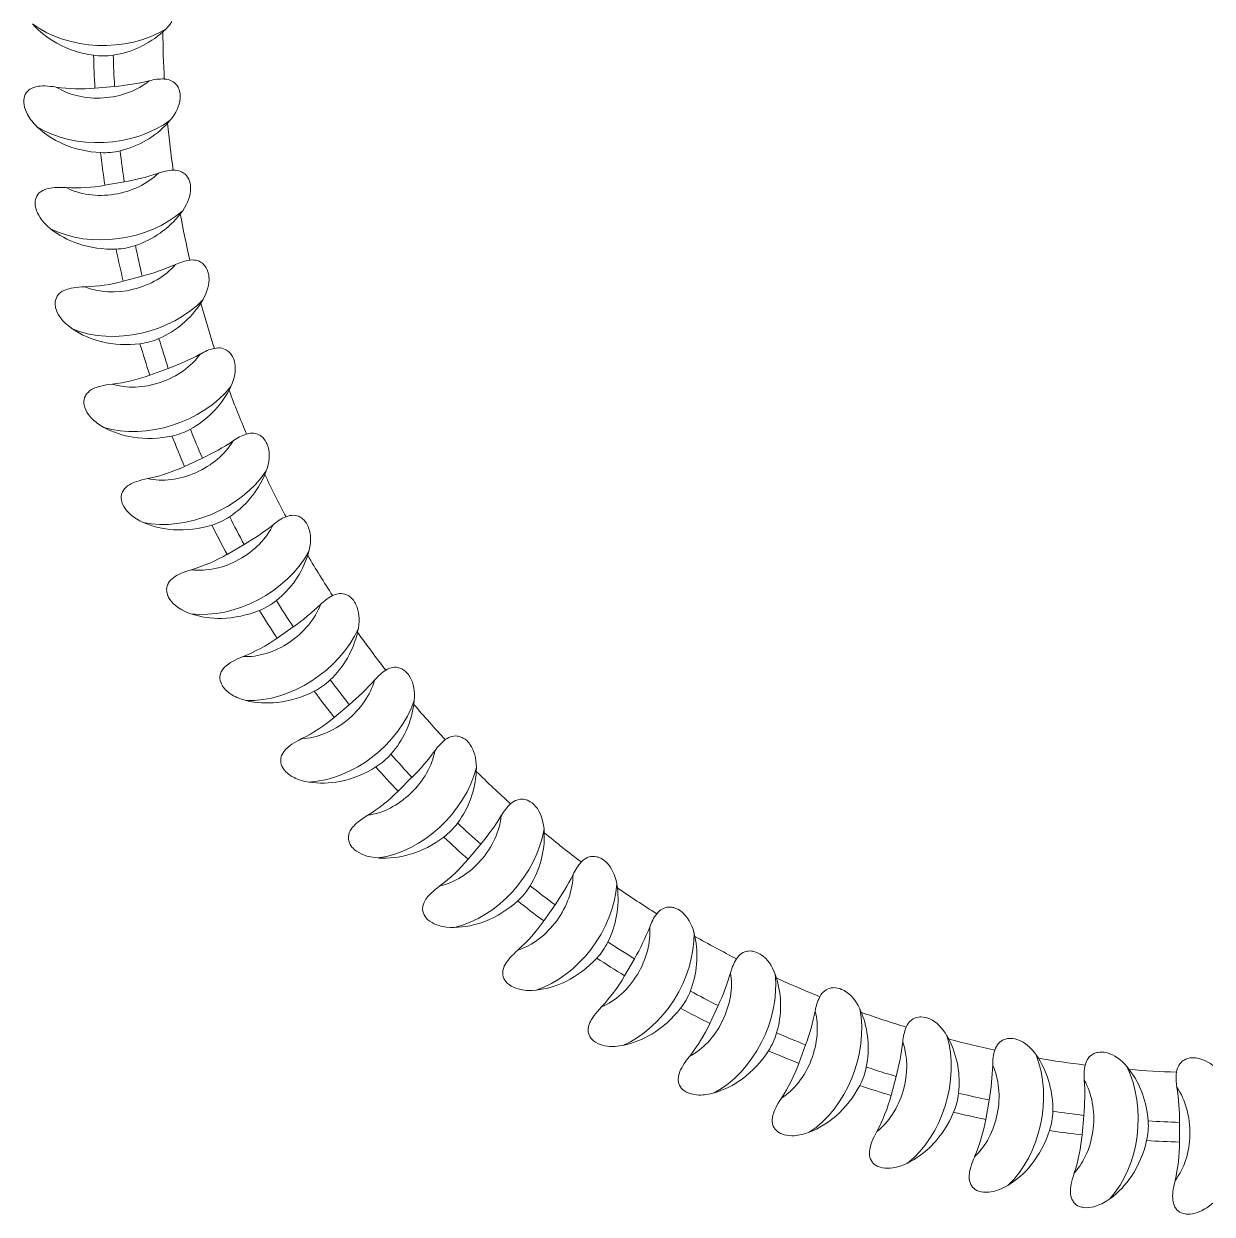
# Model space of a CAD drawing. Extents: x 89 to 596, y -47 to 440.
# Drawn here: x 450.71 to 480.93, y 186.09 to 216.35 of the extents above; entities that cross this region are included whole.
import ezdxf

# ---------------------------------------------------------------- set-up
doc = ezdxf.new("R2010")
doc.units = 0
doc.header["$LTSCALE"] = 7
doc.header["$MEASUREMENT"] = 0
doc.layers.add('8', color=252, linetype='CONTINUOUS', lineweight=15)

msp = doc.modelspace()

# ---------------------------------------------------------------- linework, layer by layer
at = {"layer": '8', "ltscale": 0.002557}
for p, q in [((454.248, 216.143), (454.322, 216.214)), ((454.368, 213.819), (454.436, 213.896)), ((454.691, 211.514), (454.752, 211.596)), ((455.213, 209.246), (455.267, 209.333)), ((456.839, 204.889), (456.877, 204.985)), ((457.931, 202.834), (457.96, 202.932)), ((459.197, 200.881), (459.218, 200.981)), ((462.215, 197.343), (462.218, 197.446)), ((463.944, 195.785), (463.938, 195.887)), ((467.775, 193.149), (467.751, 193.248)), ((469.848, 192.091), (469.816, 192.188)), ((476.507, 190.051), (476.451, 190.136))]:
    msp.add_line(p, q, dxfattribs=at)
at = {"layer": '8', "ltscale": 0.012505}
for p, q in [((452.522, 214.71), (453.02, 214.754)), ((458.605, 198.717), (458.988, 199.039)), ((462.008, 195.11), (462.329, 195.493)), ((463.932, 193.542), (464.219, 193.951)), ((465.986, 192.147), (466.236, 192.581)), ((468.153, 190.938), (468.364, 191.391)), ((470.417, 189.921), (470.588, 190.391)), ((480.094, 187.922), (480.094, 188.422))]:
    msp.add_line(p, q, dxfattribs=at)
at = {"layer": '8', "ltscale": 0.012507}
msp.add_line((452.774, 212.241), (453.266, 212.328), dxfattribs=at)
at = {"layer": '8', "ltscale": 0.012506}
for p, q in [((453.24, 209.803), (453.723, 209.933)), ((453.917, 207.415), (454.387, 207.586)), ((454.799, 205.095), (455.252, 205.307)), ((457.152, 200.73), (457.562, 201.017)), ((460.228, 196.839), (460.581, 197.193)), ((472.762, 189.106), (472.891, 189.589)), ((475.168, 188.498), (475.255, 188.991)), ((477.618, 188.102), (477.662, 188.601))]:
    msp.add_line(p, q, dxfattribs=at)
at = {"layer": '8', "ltscale": 0.002558}
for p, q in [((455.931, 207.032), (455.977, 207.124)), ((460.629, 199.046), (460.641, 199.148)), ((465.802, 194.383), (465.787, 194.485)), ((474.231, 190.536), (474.182, 190.626))]:
    msp.add_line(p, q, dxfattribs=at)
at = {"layer": '8', "ltscale": 0.012504}
msp.add_line((455.88, 202.861), (456.314, 203.111), dxfattribs=at)
at = {"layer": '8', "ltscale": 0.002556}
for p, q in [((472.005, 191.218), (471.965, 191.312)), ((478.817, 189.766), (478.753, 189.846))]:
    msp.add_line(p, q, dxfattribs=at)
at = {"layer": '8'}
for points in [[(454.48, 216.405), (454.434, 216.341), (454.382, 216.277), (454.322, 216.214)], [(454.285, 214.943), (454.339, 214.938), (454.386, 214.928), (454.428, 214.915), (454.463, 214.9), (454.508, 214.875), (454.544, 214.848), (454.573, 214.82), (454.592, 214.799), (454.608, 214.778), (454.635, 214.733), (454.648, 214.707), (454.659, 214.68), (454.674, 214.627), (454.684, 214.574), (454.688, 214.521), (454.688, 214.485), (454.687, 214.449), (454.677, 214.376), (454.66, 214.302), (454.638, 214.235), (454.611, 214.168), (454.577, 214.1), (454.537, 214.032), (454.49, 213.964), (454.436, 213.896)], [(451.048, 213.732), (450.98, 213.802), (450.916, 213.877), (450.886, 213.917), (450.857, 213.958), (450.831, 213.998), (450.808, 214.039), (450.779, 214.098), (450.754, 214.158), (450.734, 214.22), (450.72, 214.283), (450.713, 214.347), (450.713, 214.379), (450.714, 214.41), (450.721, 214.459), (450.733, 214.505), (450.751, 214.549), (450.774, 214.59), (450.803, 214.626), (450.823, 214.646), (450.844, 214.664), (450.866, 214.681), (450.89, 214.696), (450.94, 214.72), (450.993, 214.739), (451.047, 214.752), (451.089, 214.759), (451.132, 214.763), (451.189, 214.766), (451.247, 214.766), (451.317, 214.763), (451.386, 214.757), (451.462, 214.749), (451.538, 214.738)], [(454.51, 212.627), (454.564, 212.626), (454.612, 212.62), (454.655, 212.611), (454.691, 212.599), (454.738, 212.578), (454.776, 212.554), (454.807, 212.53), (454.828, 212.51), (454.846, 212.49), (454.877, 212.448), (454.892, 212.423), (454.905, 212.398), (454.925, 212.346), (454.94, 212.294), (454.949, 212.241), (454.952, 212.205), (454.953, 212.169), (454.95, 212.096), (454.939, 212.021), (454.924, 211.952), (454.902, 211.883), (454.874, 211.812), (454.84, 211.741), (454.799, 211.669), (454.752, 211.596)], [(451.391, 211.139), (451.317, 211.202), (451.247, 211.271), (451.213, 211.308), (451.181, 211.347), (451.152, 211.384), (451.125, 211.423), (451.091, 211.479), (451.061, 211.537), (451.036, 211.597), (451.016, 211.658), (451.004, 211.721), (451, 211.753), (450.999, 211.785), (451.001, 211.833), (451.009, 211.881), (451.023, 211.926), (451.043, 211.969), (451.069, 212.008), (451.087, 212.029), (451.106, 212.049), (451.127, 212.068), (451.15, 212.085), (451.197, 212.113), (451.248, 212.136), (451.301, 212.154), (451.342, 212.164), (451.384, 212.172), (451.442, 212.18), (451.499, 212.186), (451.569, 212.188), (451.639, 212.189), (451.715, 212.187), (451.791, 212.183)], [(454.936, 210.339), (454.99, 210.343), (455.038, 210.341), (455.081, 210.335), (455.119, 210.327), (455.167, 210.31), (455.207, 210.29), (455.241, 210.268), (455.263, 210.25), (455.283, 210.232), (455.317, 210.193), (455.334, 210.169), (455.349, 210.145), (455.374, 210.095), (455.393, 210.045), (455.406, 209.993), (455.413, 209.957), (455.417, 209.921), (455.421, 209.848), (455.417, 209.772), (455.407, 209.703), (455.391, 209.632), (455.37, 209.559), (455.342, 209.485), (455.308, 209.41), (455.267, 209.333)], [(451.959, 208.584), (451.879, 208.641), (451.803, 208.703), (451.766, 208.738), (451.731, 208.773), (451.699, 208.808), (451.669, 208.845), (451.63, 208.897), (451.595, 208.952), (451.565, 209.01), (451.54, 209.07), (451.522, 209.131), (451.516, 209.162), (451.512, 209.194), (451.51, 209.243), (451.514, 209.291), (451.524, 209.337), (451.54, 209.381), (451.562, 209.422), (451.578, 209.445), (451.595, 209.467), (451.615, 209.487), (451.636, 209.506), (451.681, 209.538), (451.729, 209.566), (451.781, 209.588), (451.821, 209.602), (451.862, 209.614), (451.918, 209.627), (451.975, 209.637), (452.044, 209.646), (452.114, 209.652), (452.19, 209.657), (452.266, 209.66)], [(455.559, 208.097), (455.613, 208.105), (455.662, 208.108), (455.705, 208.106), (455.743, 208.101), (455.792, 208.088), (455.834, 208.072), (455.87, 208.052), (455.893, 208.037), (455.915, 208.02), (455.952, 207.984), (455.971, 207.962), (455.988, 207.939), (456.017, 207.892), (456.041, 207.843), (456.059, 207.793), (456.068, 207.758), (456.076, 207.723), (456.085, 207.65), (456.088, 207.574), (456.084, 207.504), (456.075, 207.432), (456.06, 207.358), (456.039, 207.282), (456.011, 207.204), (455.977, 207.124)], [(452.747, 206.089), (452.662, 206.139), (452.582, 206.194), (452.542, 206.225), (452.503, 206.258), (452.468, 206.29), (452.435, 206.323), (452.392, 206.372), (452.352, 206.424), (452.317, 206.479), (452.287, 206.536), (452.264, 206.596), (452.255, 206.627), (452.248, 206.657), (452.242, 206.706), (452.242, 206.754), (452.248, 206.801), (452.26, 206.847), (452.278, 206.889), (452.292, 206.914), (452.308, 206.936), (452.325, 206.959), (452.345, 206.979), (452.387, 207.016), (452.433, 207.047), (452.482, 207.074), (452.521, 207.091), (452.56, 207.106), (452.616, 207.124), (452.671, 207.139), (452.74, 207.154), (452.808, 207.167), (452.883, 207.178), (452.959, 207.187)], [(456.376, 205.917), (456.429, 205.93), (456.477, 205.937), (456.52, 205.939), (456.559, 205.937), (456.609, 205.929), (456.652, 205.916), (456.689, 205.9), (456.714, 205.887), (456.737, 205.872), (456.778, 205.84), (456.798, 205.819), (456.817, 205.798), (456.85, 205.754), (456.878, 205.707), (456.9, 205.658), (456.912, 205.624), (456.923, 205.59), (456.939, 205.518), (456.948, 205.443), (456.951, 205.373), (456.948, 205.3), (456.939, 205.225), (456.925, 205.147), (456.904, 205.067), (456.877, 204.985)], [(453.749, 203.673), (453.661, 203.715), (453.576, 203.763), (453.533, 203.79), (453.492, 203.819), (453.454, 203.848), (453.418, 203.879), (453.371, 203.923), (453.327, 203.972), (453.287, 204.023), (453.253, 204.078), (453.224, 204.135), (453.213, 204.165), (453.203, 204.195), (453.193, 204.243), (453.188, 204.291), (453.19, 204.338), (453.198, 204.384), (453.213, 204.429), (453.224, 204.454), (453.238, 204.478), (453.254, 204.502), (453.271, 204.524), (453.31, 204.564), (453.353, 204.599), (453.4, 204.63), (453.437, 204.651), (453.475, 204.669), (453.528, 204.692), (453.583, 204.712), (453.649, 204.733), (453.716, 204.751), (453.79, 204.769), (453.865, 204.785)], [(457.38, 203.818), (457.431, 203.835), (457.479, 203.846), (457.522, 203.852), (457.56, 203.853), (457.611, 203.849), (457.655, 203.84), (457.693, 203.828), (457.719, 203.816), (457.743, 203.804), (457.787, 203.775), (457.809, 203.757), (457.83, 203.737), (457.866, 203.696), (457.898, 203.651), (457.924, 203.605), (457.94, 203.572), (457.953, 203.539), (457.975, 203.469), (457.991, 203.395), (458, 203.325), (458.003, 203.252), (458.001, 203.177), (457.993, 203.098), (457.98, 203.017), (457.96, 202.932)], [(454.958, 201.352), (454.867, 201.386), (454.778, 201.427), (454.733, 201.451), (454.689, 201.476), (454.649, 201.501), (454.611, 201.529), (454.56, 201.569), (454.512, 201.613), (454.468, 201.661), (454.428, 201.713), (454.395, 201.767), (454.381, 201.796), (454.369, 201.825), (454.355, 201.872), (454.346, 201.919), (454.344, 201.967), (454.348, 202.013), (454.358, 202.059), (454.368, 202.085), (454.379, 202.11), (454.393, 202.135), (454.408, 202.159), (454.443, 202.202), (454.483, 202.241), (454.527, 202.276), (454.562, 202.299), (454.598, 202.321), (454.65, 202.349), (454.702, 202.373), (454.767, 202.4), (454.832, 202.424), (454.904, 202.448), (454.977, 202.471)], [(458.563, 201.813), (458.612, 201.835), (458.659, 201.85), (458.701, 201.86), (458.739, 201.865), (458.79, 201.865), (458.834, 201.86), (458.874, 201.851), (458.901, 201.842), (458.926, 201.831), (458.972, 201.806), (458.996, 201.79), (459.018, 201.772), (459.058, 201.734), (459.093, 201.693), (459.124, 201.649), (459.142, 201.618), (459.158, 201.586), (459.186, 201.518), (459.208, 201.445), (459.223, 201.376), (459.233, 201.304), (459.237, 201.229), (459.236, 201.15), (459.23, 201.068), (459.218, 200.981)], [(456.365, 199.146), (456.271, 199.172), (456.179, 199.205), (456.132, 199.225), (456.086, 199.246), (456.045, 199.268), (456.004, 199.292), (455.949, 199.328), (455.898, 199.367), (455.85, 199.411), (455.806, 199.459), (455.768, 199.511), (455.752, 199.538), (455.737, 199.566), (455.719, 199.611), (455.706, 199.658), (455.699, 199.705), (455.699, 199.752), (455.706, 199.798), (455.713, 199.825), (455.722, 199.851), (455.733, 199.877), (455.747, 199.902), (455.778, 199.948), (455.814, 199.99), (455.855, 200.028), (455.888, 200.055), (455.922, 200.08), (455.971, 200.112), (456.021, 200.141), (456.083, 200.173), (456.146, 200.203), (456.216, 200.233), (456.286, 200.262)], [(459.916, 199.919), (459.963, 199.946), (460.008, 199.965), (460.049, 199.978), (460.087, 199.986), (460.138, 199.991), (460.182, 199.99), (460.222, 199.984), (460.25, 199.977), (460.276, 199.969), (460.324, 199.948), (460.349, 199.934), (460.373, 199.918), (460.416, 199.884), (460.454, 199.846), (460.489, 199.805), (460.509, 199.775), (460.529, 199.745), (460.563, 199.679), (460.591, 199.609), (460.612, 199.542), (460.627, 199.471), (460.639, 199.396), (460.645, 199.318), (460.645, 199.235), (460.641, 199.148)], [(461.428, 198.151), (461.474, 198.181), (461.517, 198.204), (461.557, 198.221), (461.593, 198.232), (461.644, 198.242), (461.688, 198.244), (461.728, 198.242), (461.756, 198.238), (461.783, 198.232), (461.832, 198.215), (461.859, 198.203), (461.884, 198.19), (461.93, 198.159), (461.972, 198.125), (462.009, 198.086), (462.033, 198.059), (462.054, 198.03), (462.094, 197.968), (462.128, 197.901), (462.155, 197.835), (462.177, 197.766), (462.194, 197.693), (462.207, 197.615), (462.215, 197.533), (462.218, 197.446)], [(457.959, 197.071), (457.863, 197.089), (457.768, 197.113), (457.72, 197.129), (457.673, 197.146), (457.629, 197.164), (457.586, 197.185), (457.529, 197.216), (457.474, 197.251), (457.422, 197.29), (457.375, 197.334), (457.332, 197.382), (457.314, 197.408), (457.297, 197.435), (457.274, 197.478), (457.257, 197.523), (457.247, 197.569), (457.243, 197.616), (457.245, 197.663), (457.25, 197.69), (457.257, 197.717), (457.266, 197.744), (457.277, 197.77), (457.304, 197.818), (457.337, 197.864), (457.374, 197.906), (457.404, 197.935), (457.436, 197.963), (457.482, 197.999), (457.529, 198.032), (457.588, 198.069), (457.648, 198.104), (457.715, 198.141), (457.783, 198.176)], [(463.09, 196.521), (463.132, 196.555), (463.173, 196.582), (463.211, 196.602), (463.247, 196.616), (463.296, 196.63), (463.34, 196.636), (463.381, 196.638), (463.409, 196.636), (463.436, 196.632), (463.487, 196.62), (463.514, 196.61), (463.54, 196.599), (463.589, 196.573), (463.633, 196.542), (463.674, 196.507), (463.7, 196.482), (463.724, 196.455), (463.769, 196.397), (463.809, 196.333), (463.841, 196.27), (463.869, 196.203), (463.893, 196.131), (463.912, 196.055), (463.927, 195.974), (463.938, 195.887)], [(459.728, 195.143), (459.63, 195.152), (459.534, 195.168), (459.485, 195.18), (459.436, 195.193), (459.391, 195.207), (459.346, 195.223), (459.286, 195.249), (459.229, 195.28), (459.174, 195.314), (459.123, 195.354), (459.076, 195.398), (459.055, 195.422), (459.036, 195.447), (459.01, 195.489), (458.989, 195.532), (458.975, 195.577), (458.967, 195.624), (458.965, 195.67), (458.967, 195.698), (458.972, 195.725), (458.979, 195.753), (458.987, 195.78), (459.01, 195.83), (459.038, 195.878), (459.072, 195.923), (459.1, 195.955), (459.129, 195.986), (459.172, 196.025), (459.216, 196.063), (459.271, 196.105), (459.328, 196.145), (459.392, 196.187), (459.456, 196.228)], [(464.887, 195.042), (464.926, 195.08), (464.964, 195.11), (465.001, 195.133), (465.035, 195.151), (465.083, 195.169), (465.126, 195.179), (465.166, 195.184), (465.195, 195.184), (465.222, 195.183), (465.274, 195.175), (465.302, 195.168), (465.329, 195.159), (465.379, 195.137), (465.426, 195.11), (465.47, 195.079), (465.498, 195.056), (465.524, 195.032), (465.574, 194.978), (465.62, 194.917), (465.657, 194.857), (465.691, 194.793), (465.721, 194.724), (465.747, 194.649), (465.769, 194.57), (465.787, 194.485)], [(461.658, 193.376), (461.56, 193.377), (461.462, 193.385), (461.412, 193.391), (461.362, 193.4), (461.316, 193.411), (461.271, 193.423), (461.209, 193.444), (461.149, 193.469), (461.091, 193.499), (461.036, 193.534), (460.986, 193.574), (460.963, 193.596), (460.942, 193.619), (460.913, 193.658), (460.888, 193.7), (460.87, 193.743), (460.858, 193.789), (460.852, 193.835), (460.852, 193.863), (460.854, 193.89), (460.858, 193.918), (460.865, 193.946), (460.883, 193.998), (460.907, 194.048), (460.936, 194.096), (460.961, 194.131), (460.988, 194.164), (461.027, 194.207), (461.068, 194.248), (461.119, 194.295), (461.172, 194.34), (461.232, 194.387), (461.292, 194.433)], [(466.806, 193.725), (466.842, 193.766), (466.877, 193.8), (466.912, 193.826), (466.944, 193.846), (466.99, 193.868), (467.033, 193.883), (467.072, 193.891), (467.1, 193.894), (467.127, 193.895), (467.18, 193.892), (467.208, 193.887), (467.236, 193.881), (467.288, 193.863), (467.338, 193.84), (467.384, 193.813), (467.413, 193.793), (467.442, 193.771), (467.496, 193.721), (467.547, 193.665), (467.589, 193.609), (467.628, 193.547), (467.664, 193.481), (467.697, 193.409), (467.726, 193.332), (467.751, 193.248)], [(463.734, 191.784), (463.637, 191.777), (463.539, 191.776), (463.488, 191.778), (463.438, 191.783), (463.391, 191.789), (463.345, 191.797), (463.281, 191.813), (463.219, 191.832), (463.159, 191.857), (463.102, 191.887), (463.048, 191.923), (463.024, 191.943), (463, 191.964), (462.967, 192), (462.94, 192.039), (462.917, 192.081), (462.901, 192.126), (462.892, 192.171), (462.889, 192.199), (462.889, 192.227), (462.891, 192.255), (462.895, 192.283), (462.908, 192.337), (462.928, 192.389), (462.953, 192.439), (462.975, 192.475), (462.998, 192.511), (463.033, 192.557), (463.07, 192.601), (463.118, 192.653), (463.167, 192.702), (463.222, 192.755), (463.278, 192.806)], [(468.832, 192.581), (468.865, 192.625), (468.897, 192.661), (468.929, 192.69), (468.96, 192.714), (469.004, 192.74), (469.045, 192.757), (469.083, 192.769), (469.111, 192.775), (469.138, 192.778), (469.19, 192.779), (469.219, 192.777), (469.247, 192.773), (469.301, 192.76), (469.352, 192.742), (469.401, 192.719), (469.432, 192.701), (469.462, 192.682), (469.52, 192.637), (469.576, 192.585), (469.623, 192.533), (469.667, 192.475), (469.709, 192.412), (469.748, 192.344), (469.783, 192.269), (469.816, 192.188)], [(470.951, 191.617), (470.979, 191.664), (471.008, 191.703), (471.038, 191.735), (471.066, 191.761), (471.108, 191.79), (471.147, 191.812), (471.184, 191.827), (471.212, 191.835), (471.238, 191.84), (471.29, 191.846), (471.319, 191.847), (471.347, 191.845), (471.402, 191.837), (471.455, 191.823), (471.505, 191.804), (471.538, 191.789), (471.569, 191.773), (471.631, 191.733), (471.691, 191.686), (471.743, 191.638), (471.792, 191.585), (471.839, 191.526), (471.883, 191.461), (471.925, 191.39), (471.965, 191.312)], [(465.942, 190.38), (465.845, 190.364), (465.748, 190.354), (465.697, 190.352), (465.647, 190.352), (465.599, 190.354), (465.552, 190.359), (465.488, 190.368), (465.424, 190.383), (465.362, 190.402), (465.303, 190.427), (465.246, 190.458), (465.22, 190.475), (465.195, 190.495), (465.159, 190.528), (465.128, 190.564), (465.102, 190.604), (465.082, 190.647), (465.069, 190.691), (465.064, 190.719), (465.061, 190.746), (465.06, 190.775), (465.062, 190.803), (465.07, 190.858), (465.086, 190.911), (465.106, 190.963), (465.125, 191.002), (465.145, 191.039), (465.176, 191.088), (465.209, 191.135), (465.252, 191.191), (465.296, 191.244), (465.347, 191.301), (465.398, 191.357)], [(473.146, 190.842), (473.169, 190.891), (473.195, 190.932), (473.222, 190.967), (473.248, 190.995), (473.286, 191.028), (473.324, 191.053), (473.36, 191.071), (473.386, 191.081), (473.412, 191.089), (473.463, 191.1), (473.492, 191.103), (473.521, 191.104), (473.576, 191.1), (473.629, 191.091), (473.681, 191.077), (473.715, 191.065), (473.748, 191.051), (473.813, 191.017), (473.877, 190.975), (473.932, 190.932), (473.986, 190.883), (474.038, 190.828), (474.088, 190.767), (474.136, 190.7), (474.182, 190.626)], [(475.399, 190.261), (475.419, 190.312), (475.441, 190.355), (475.464, 190.392), (475.488, 190.422), (475.523, 190.459), (475.559, 190.487), (475.593, 190.508), (475.618, 190.52), (475.643, 190.531), (475.693, 190.546), (475.722, 190.551), (475.75, 190.554), (475.805, 190.556), (475.859, 190.551), (475.912, 190.542), (475.947, 190.533), (475.981, 190.522), (476.049, 190.493), (476.116, 190.458), (476.175, 190.419), (476.233, 190.375), (476.289, 190.325), (476.345, 190.269), (476.398, 190.206), (476.451, 190.136)], [(468.263, 189.173), (468.168, 189.148), (468.072, 189.13), (468.022, 189.124), (467.972, 189.12), (467.924, 189.118), (467.877, 189.118), (467.812, 189.122), (467.747, 189.13), (467.684, 189.144), (467.622, 189.164), (467.564, 189.19), (467.536, 189.205), (467.509, 189.222), (467.47, 189.252), (467.436, 189.286), (467.407, 189.323), (467.384, 189.364), (467.366, 189.407), (467.359, 189.434), (467.354, 189.461), (467.351, 189.489), (467.35, 189.518), (467.353, 189.573), (467.364, 189.628), (467.38, 189.681), (467.395, 189.721), (467.412, 189.76), (467.439, 189.812), (467.467, 189.862), (467.505, 189.921), (467.545, 189.978), (467.59, 190.039), (467.637, 190.099)], [(477.695, 189.879), (477.71, 189.931), (477.728, 189.976), (477.748, 190.015), (477.769, 190.047), (477.801, 190.087), (477.834, 190.117), (477.866, 190.141), (477.89, 190.156), (477.915, 190.169), (477.963, 190.188), (477.991, 190.196), (478.019, 190.201), (478.074, 190.208), (478.128, 190.208), (478.182, 190.203), (478.217, 190.197), (478.252, 190.189), (478.322, 190.167), (478.392, 190.137), (478.454, 190.104), (478.516, 190.065), (478.576, 190.02), (478.636, 189.969), (478.695, 189.911), (478.753, 189.846)], [(480.015, 189.698), (480.026, 189.752), (480.04, 189.798), (480.056, 189.838), (480.074, 189.872), (480.103, 189.914), (480.133, 189.948), (480.163, 189.975), (480.186, 189.992), (480.209, 190.006), (480.256, 190.029), (480.283, 190.04), (480.31, 190.048), (480.364, 190.059), (480.418, 190.064), (480.472, 190.063), (480.508, 190.061), (480.543, 190.056), (480.615, 190.04), (480.687, 190.016), (480.752, 189.989), (480.817, 189.955), (480.881, 189.916), (480.945, 189.87)], [(470.681, 188.173), (470.589, 188.14), (470.494, 188.114), (470.445, 188.103), (470.395, 188.094), (470.348, 188.088), (470.301, 188.084), (470.236, 188.082), (470.171, 188.085), (470.106, 188.094), (470.043, 188.108), (469.983, 188.128), (469.954, 188.141), (469.925, 188.156), (469.884, 188.182), (469.847, 188.213), (469.815, 188.248), (469.788, 188.286), (469.767, 188.328), (469.757, 188.354), (469.75, 188.381), (469.744, 188.408), (469.741, 188.437), (469.74, 188.492), (469.746, 188.547), (469.757, 188.602), (469.768, 188.643), (469.782, 188.684), (469.804, 188.737), (469.828, 188.79), (469.861, 188.852), (469.895, 188.912), (469.935, 188.977), (469.976, 189.041)], [(473.177, 187.387), (473.088, 187.346), (472.996, 187.312), (472.948, 187.297), (472.899, 187.284), (472.853, 187.274), (472.806, 187.266), (472.741, 187.258), (472.676, 187.256), (472.611, 187.258), (472.547, 187.267), (472.485, 187.282), (472.455, 187.292), (472.426, 187.305), (472.382, 187.327), (472.343, 187.355), (472.307, 187.387), (472.277, 187.423), (472.253, 187.462), (472.241, 187.487), (472.231, 187.513), (472.223, 187.54), (472.217, 187.568), (472.211, 187.623), (472.212, 187.679), (472.219, 187.735), (472.227, 187.776), (472.237, 187.818), (472.254, 187.873), (472.273, 187.927), (472.3, 187.992), (472.329, 188.055), (472.363, 188.123), (472.399, 188.191)], [(475.731, 186.822), (475.646, 186.774), (475.558, 186.731), (475.511, 186.712), (475.464, 186.695), (475.418, 186.681), (475.373, 186.669), (475.309, 186.656), (475.244, 186.648), (475.179, 186.645), (475.115, 186.648), (475.051, 186.657), (475.02, 186.665), (474.99, 186.674), (474.945, 186.693), (474.903, 186.717), (474.866, 186.746), (474.832, 186.779), (474.804, 186.816), (474.79, 186.84), (474.778, 186.865), (474.768, 186.892), (474.76, 186.919), (474.749, 186.973), (474.745, 187.029), (474.747, 187.085), (474.751, 187.127), (474.758, 187.169), (474.77, 187.226), (474.785, 187.281), (474.806, 187.348), (474.829, 187.414), (474.857, 187.485), (474.887, 187.555)], [(478.326, 186.482), (478.245, 186.426), (478.161, 186.376), (478.116, 186.353), (478.07, 186.332), (478.026, 186.314), (477.982, 186.298), (477.919, 186.279), (477.855, 186.265), (477.791, 186.257), (477.727, 186.254), (477.663, 186.258), (477.631, 186.263), (477.6, 186.27), (477.554, 186.285), (477.51, 186.305), (477.47, 186.33), (477.434, 186.361), (477.403, 186.395), (477.387, 186.418), (477.372, 186.442), (477.36, 186.467), (477.349, 186.493), (477.334, 186.547), (477.325, 186.602), (477.322, 186.658), (477.322, 186.7), (477.325, 186.743), (477.332, 186.8), (477.342, 186.857), (477.358, 186.925), (477.375, 186.992), (477.397, 187.066), (477.42, 187.138)], [(480.94, 186.369), (480.864, 186.307), (480.785, 186.25), (480.742, 186.223), (480.698, 186.197), (480.656, 186.176), (480.613, 186.156), (480.552, 186.132), (480.49, 186.112), (480.427, 186.098), (480.363, 186.09), (480.299, 186.089), (480.267, 186.091), (480.236, 186.095), (480.188, 186.106), (480.142, 186.122), (480.1, 186.143), (480.062, 186.17), (480.028, 186.202), (480.01, 186.223), (479.994, 186.246), (479.979, 186.27), (479.966, 186.295), (479.946, 186.347), (479.933, 186.401), (479.924, 186.457), (479.921, 186.499), (479.92, 186.542), (479.922, 186.599), (479.927, 186.657), (479.937, 186.726), (479.948, 186.795), (479.964, 186.869), (479.98, 186.944)]]:
    msp.add_lwpolyline(points, dxfattribs=at)
for centre, radius, start, end in [((452.665, 217.88), 2.314, 221.5234, 241.2039), ((452.631, 217.943), 2.419, 278.4244, 311.941), ((480.925, 216.361), 26.678, 180.4673, 183.0456), ((452.842, 218.222), 2.699, 241.4057, 262.4018), ((452.725, 217.267), 1.737, 262.0655, 278.6178), ((480.925, 216.361), 28.451, 181.6409, 183.3255), ((480.925, 216.361), 27.951, 181.6642, 183.2956), ((452.491, 220.78), 6.049, 275.0118, 283.4907), ((454.254, 213.626), 1.319, 88.6443, 105.4224), ((452.149, 218.953), 4.259, 261.7523, 275.0261), ((452.64, 215.411), 2.314, 226.5234, 246.2039), ((452.601, 215.471), 2.419, 283.4244, 316.941), ((480.925, 216.361), 26.678, 185.4673, 188.0456), ((452.787, 215.768), 2.699, 246.4057, 267.4018), ((452.754, 214.806), 1.737, 267.0654, 283.6165), ((480.925, 216.361), 28.451, 186.6409, 188.3255), ((480.925, 216.361), 27.951, 186.6642, 188.2956), ((452.215, 218.285), 6.049, 280.0118, 288.4907), ((454.593, 211.312), 1.319, 93.6443, 110.4224), ((452.032, 216.435), 4.259, 266.7523, 280.0261), ((452.786, 213.006), 2.419, 288.4244, 321.941), ((480.925, 216.361), 26.678, 190.4673, 193.0456), ((452.831, 212.95), 2.314, 231.5234, 251.2039), ((452.946, 213.318), 2.699, 251.4057, 272.4018), ((452.996, 212.356), 1.737, 272.0641, 288.6173), ((480.925, 216.361), 28.451, 191.6409, 193.3255), ((480.925, 216.361), 27.951, 191.6642, 193.2956), ((455.134, 209.036), 1.319, 98.6443, 115.4224), ((452.156, 215.775), 6.049, 285.0118, 293.4907), ((452.136, 213.917), 4.259, 271.7523, 285.0261), ((453.186, 210.566), 2.419, 293.4244, 326.941), ((480.925, 216.361), 26.678, 195.4673, 198.0456), ((453.235, 210.514), 2.314, 236.5234, 256.2039), ((453.318, 210.891), 2.699, 256.4057, 277.4018), ((453.452, 209.937), 1.737, 277.0656, 293.6165), ((480.925, 216.361), 28.451, 196.6409, 198.3255), ((480.925, 216.361), 27.951, 196.6642, 198.2956), ((452.317, 213.27), 6.049, 290.0118, 298.4907), ((455.87, 206.816), 1.319, 103.6443, 120.4224), ((452.458, 211.417), 4.259, 276.7523, 290.0261), ((453.796, 208.17), 2.419, 298.4244, 331.941), ((480.925, 216.361), 26.678, 200.4673, 203.0456), ((453.85, 208.123), 2.314, 241.5234, 261.2039), ((453.899, 208.505), 2.699, 261.4057, 282.4018), ((454.116, 207.567), 1.737, 282.0656, 298.6165), ((480.925, 216.361), 28.451, 201.6409, 203.3255), ((480.925, 216.361), 27.951, 201.6642, 203.2956), ((456.797, 204.669), 1.319, 108.6443, 125.4224), ((452.695, 210.788), 6.049, 295.0118, 303.4907), ((452.997, 208.955), 4.259, 281.7523, 295.0261), ((454.613, 205.837), 2.419, 303.4244, 336.941), ((480.925, 216.361), 26.678, 205.4673, 208.0456), ((454.671, 205.795), 2.314, 246.5234, 266.2039), ((454.984, 205.264), 1.737, 287.0656, 303.6165), ((480.925, 216.361), 27.951, 206.6642, 208.2956), ((457.908, 202.61), 1.319, 113.6443, 130.4224), ((454.687, 206.18), 2.699, 266.4057, 287.4018), ((480.925, 216.361), 28.451, 206.6409, 208.3255), ((453.288, 208.349), 6.049, 300.0118, 308.4907), ((453.749, 206.549), 4.259, 286.7523, 300.0261), ((455.631, 203.584), 2.419, 308.4244, 341.941), ((480.925, 216.361), 26.678, 210.4673, 213.0456), ((456.05, 203.046), 1.737, 292.0656, 308.6165), ((480.925, 216.361), 27.951, 211.6642, 213.2956), ((454.091, 205.971), 6.049, 305.0118, 313.4907), ((459.194, 200.657), 1.319, 118.6443, 135.4224), ((455.692, 203.547), 2.314, 251.5234, 271.2039), ((455.674, 203.932), 2.699, 271.4057, 292.4018), ((480.925, 216.361), 28.451, 211.6409, 213.3255), ((454.708, 204.217), 4.259, 291.7523, 305.0261), ((456.841, 201.428), 2.419, 313.4244, 346.941), ((480.925, 216.361), 26.678, 215.4673, 218.0456), ((460.646, 198.822), 1.319, 123.6443, 140.4224), ((457.305, 200.928), 1.737, 297.0656, 313.6165), ((480.925, 216.361), 27.951, 216.6642, 218.2956), ((455.099, 203.672), 6.049, 310.0118, 318.4907), ((456.905, 201.396), 2.314, 256.5234, 276.2039), ((456.853, 201.778), 2.699, 276.4057, 297.4018), ((480.925, 216.361), 28.451, 216.6409, 218.3255), ((458.234, 199.386), 2.419, 318.4244, 351.941), ((480.925, 216.361), 26.678, 220.4673, 223.0456), ((455.866, 201.979), 4.259, 296.7523, 310.0261), ((462.251, 197.122), 1.319, 128.6443, 145.4224), ((458.74, 198.928), 1.737, 302.0656, 318.6165), ((480.925, 216.361), 27.951, 221.6642, 223.2956), ((456.303, 201.469), 6.049, 315.0118, 323.4907), ((458.217, 199.735), 2.699, 281.3959, 302.3956), ((480.925, 216.361), 28.451, 221.6409, 223.3255), ((459.8, 197.472), 2.419, 323.4244, 356.941), ((480.925, 216.361), 26.678, 225.4673, 228.0456), ((458.3, 199.359), 2.314, 261.5234, 281.2039), ((457.215, 199.849), 4.259, 301.7523, 315.0261), ((463.999, 195.567), 1.319, 133.6443, 150.4224), ((457.695, 199.38), 6.049, 320.0118, 328.4907), ((460.344, 197.061), 1.737, 307.0656, 323.6165), ((480.925, 216.361), 27.951, 226.6642, 228.2956), ((461.526, 195.703), 2.419, 328.4244, 1.941), ((480.925, 216.361), 26.678, 230.4673, 233.0456), ((459.751, 197.82), 2.699, 286.4057, 307.4018), ((480.925, 216.361), 28.451, 226.6409, 228.3255), ((459.868, 197.452), 2.314, 266.5234, 286.2039), ((458.744, 197.846), 4.259, 306.7523, 320.0261), ((465.876, 194.171), 1.319, 138.6443, 155.4224), ((459.263, 197.42), 6.049, 325.0118, 333.4907), ((462.105, 195.341), 1.737, 312.0656, 328.6165), ((480.925, 216.361), 27.951, 231.6642, 233.2956), ((463.401, 194.091), 2.419, 333.4244, 6.941), ((480.925, 216.361), 26.678, 235.4673, 238.0456), ((461.449, 196.045), 2.699, 291.3959, 312.3956), ((480.925, 216.361), 28.451, 231.6409, 233.3255), ((467.867, 192.944), 1.319, 143.6443, 160.4224), ((461.596, 195.689), 2.314, 271.5234, 291.2039), ((460.442, 195.983), 4.259, 311.7523, 325.0261), ((460.997, 195.604), 6.049, 330.0118, 338.4907), ((465.408, 192.648), 2.419, 338.4244, 11.941), ((480.925, 216.361), 26.678, 240.4673, 243.0456), ((464.008, 193.781), 1.737, 317.0656, 333.6165), ((480.925, 216.361), 27.951, 236.6642, 238.2956), ((463.293, 194.424), 2.699, 296.4057, 317.4018), ((480.925, 216.361), 28.451, 236.6409, 238.3255), ((469.958, 191.895), 1.319, 148.6443, 165.4224), ((462.296, 194.275), 4.259, 316.7523, 330.0261), ((462.881, 193.946), 6.049, 335.0118, 343.4907), ((463.471, 194.083), 2.314, 276.5234, 296.2039), ((467.534, 191.386), 2.419, 343.4244, 16.941), ((480.925, 216.361), 26.678, 245.4673, 248.0456), ((466.041, 192.392), 1.737, 322.0656, 338.6165), ((480.925, 216.361), 27.951, 241.6642, 243.2956), ((472.132, 191.032), 1.319, 153.6443, 170.4224), ((465.272, 192.971), 2.699, 301.3959, 322.3956), ((480.925, 216.361), 28.451, 241.6409, 243.3255), ((464.904, 192.459), 6.049, 340.0118, 348.4907), ((464.292, 192.736), 4.259, 321.7523, 335.0261), ((480.925, 216.361), 26.678, 250.4673, 253.0456), ((469.762, 190.314), 2.419, 348.4244, 21.941), ((465.48, 192.647), 2.314, 281.5234, 301.2039), ((468.186, 191.186), 1.737, 327.0656, 343.6165), ((480.925, 216.361), 27.951, 246.6642, 248.2956), ((474.373, 190.362), 1.319, 158.6443, 175.4224), ((467.048, 191.153), 6.049, 345.0118, 353.4907), ((472.074, 189.44), 2.419, 353.4244, 26.941), ((480.925, 216.361), 26.678, 255.4673, 258.0456), ((467.37, 191.696), 2.699, 306.4057, 327.4018), ((480.925, 216.361), 28.451, 246.6409, 248.3255), ((476.664, 189.89), 1.319, 163.6443, 180.4224), ((474.454, 188.771), 2.419, 358.4244, 31.941), ((480.925, 216.361), 26.678, 260.4673, 263.0456), ((466.414, 191.376), 4.259, 326.7523, 340.0261), ((470.429, 190.171), 1.737, 332.0656, 348.6165), ((480.925, 216.361), 27.951, 251.6642, 253.2956), ((469.298, 190.04), 6.049, 350.0118, 358.4907), ((478.987, 189.62), 1.319, 168.6443, 185.4224), ((476.883, 188.312), 2.419, 3.4244, 36.941), ((480.925, 216.361), 26.678, 265.4673, 268.0456), ((467.605, 191.391), 2.314, 286.5234, 306.2039), ((471.636, 189.127), 6.049, 355.0118, 3.4907), ((481.325, 189.552), 1.319, 173.6443, 190.4224), ((469.571, 190.608), 2.699, 311.4057, 332.4018), ((480.925, 216.361), 28.451, 251.6409, 253.3255), ((472.751, 189.356), 1.737, 337.0659, 353.6176), ((480.925, 216.361), 27.951, 256.6642, 258.2956), ((474.045, 188.421), 6.049, 0.0118, 8.4907), ((468.647, 190.206), 4.259, 331.7523, 345.0261), ((469.832, 190.325), 2.314, 291.5234, 311.2039), ((471.859, 189.717), 2.699, 316.4057, 337.4018), ((480.925, 216.361), 28.451, 256.6409, 258.3255), ((475.136, 188.747), 1.737, 342.0648, 358.6168), ((480.925, 216.361), 27.951, 261.6642, 263.2956), ((470.973, 189.236), 4.259, 336.7523, 350.0261), ((474.216, 189.028), 2.699, 321.4057, 342.4018), ((480.925, 216.361), 28.451, 261.6409, 263.3255), ((477.565, 188.347), 1.737, 347.0658, 3.6175), ((480.925, 216.361), 27.951, 266.6642, 268.2956), ((473.375, 188.472), 4.259, 341.7523, 355.0261), ((476.623, 188.547), 2.699, 326.4057, 347.4018), ((480.925, 216.361), 28.451, 266.6409, 268.3255), ((475.835, 187.92), 4.259, 346.7523, 0.0261), ((472.144, 189.457), 2.314, 296.5234, 316.2039), ((474.522, 188.794), 2.314, 301.5234, 321.2039), ((476.949, 188.341), 2.314, 306.5234, 326.2039)]:
    msp.add_arc(centre, radius, start, end, dxfattribs=at)
for centre, major_axis, start_param, end_param in [((452.725, 217.528), (-2.45, 0), 0.750281, 2.280722), ((452.682, 215.629), (-1.644, -0.144), 0.741103, 2.344289), ((452.731, 215.065), (-2.441, -0.214), 0.750281, 2.280722), ((452.853, 213.17), (-1.625, -0.287), 0.741103, 2.344289), ((452.951, 212.613), (-2.413, -0.425), 0.750281, 2.280722), ((453.238, 210.736), (-1.594, -0.427), 0.741103, 2.344289), ((453.384, 210.189), (-2.367, -0.634), 0.750281, 2.280722), ((453.833, 208.344), (-1.55, -0.564), 0.741103, 2.344289), ((454.027, 207.812), (-2.302, -0.838), 0.750281, 2.280722), ((454.635, 206.013), (-1.495, -0.697), 0.741103, 2.344289), ((454.874, 205.501), (-2.22, -1.035), 0.750281, 2.280722), ((455.637, 203.761), (-1.429, -0.825), 0.741103, 2.344289), ((455.92, 203.271), (-2.122, -1.225), 0.750281, 2.280722), ((456.831, 201.605), (-1.352, -0.946), 0.741103, 2.344289), ((457.156, 201.142), (-2.007, -1.405), 0.750281, 2.280722), ((458.209, 199.561), (-1.264, -1.061), 0.741103, 2.344289), ((458.573, 199.128), (-1.877, -1.575), 0.750281, 2.280722), ((459.76, 197.646), (-1.167, -1.167), 0.741103, 2.344289), ((460.16, 197.246), (-1.732, -1.732), 0.750281, 2.280722), ((461.471, 195.872), (-1.061, -1.264), 0.741103, 2.344289), ((461.905, 195.508), (-1.575, -1.877), 0.750281, 2.280722), ((463.331, 194.255), (-0.946, -1.352), 0.741103, 2.344289), ((463.795, 193.93), (-1.405, -2.007), 0.750281, 2.280722), ((465.325, 192.805), (-0.825, -1.429), 0.741103, 2.344289), ((465.815, 192.522), (-1.225, -2.122), 0.750281, 2.280722), ((467.437, 191.535), (-0.697, -1.495), 0.741103, 2.344289), ((467.95, 191.296), (-1.035, -2.22), 0.750281, 2.280722), ((469.652, 190.454), (-0.564, -1.551), 0.741103, 2.344289), ((470.184, 190.261), (-0.838, -2.302), 0.750281, 2.280722), ((472.5, 189.424), (-0.634, -2.367), 0.750281, 2.280722), ((471.953, 189.57), (-0.427, -1.594), 0.741103, 2.344289), ((474.879, 188.792), (-0.425, -2.413), 0.750281, 2.280722), ((474.322, 188.89), (-0.286, -1.625), 0.741103, 2.344289), ((477.305, 188.37), (-0.214, -2.441), 0.750281, 2.280722), ((476.742, 188.419), (-0.144, -1.644), 0.741103, 2.344289), ((479.193, 188.161), (0, -1.65), 0.741103, 2.344289)]:
    msp.add_ellipse(centre, major_axis=major_axis, ratio=0.707107, start_param=start_param, end_param=end_param, dxfattribs=at)

doc.saveas('drawing.dxf')
